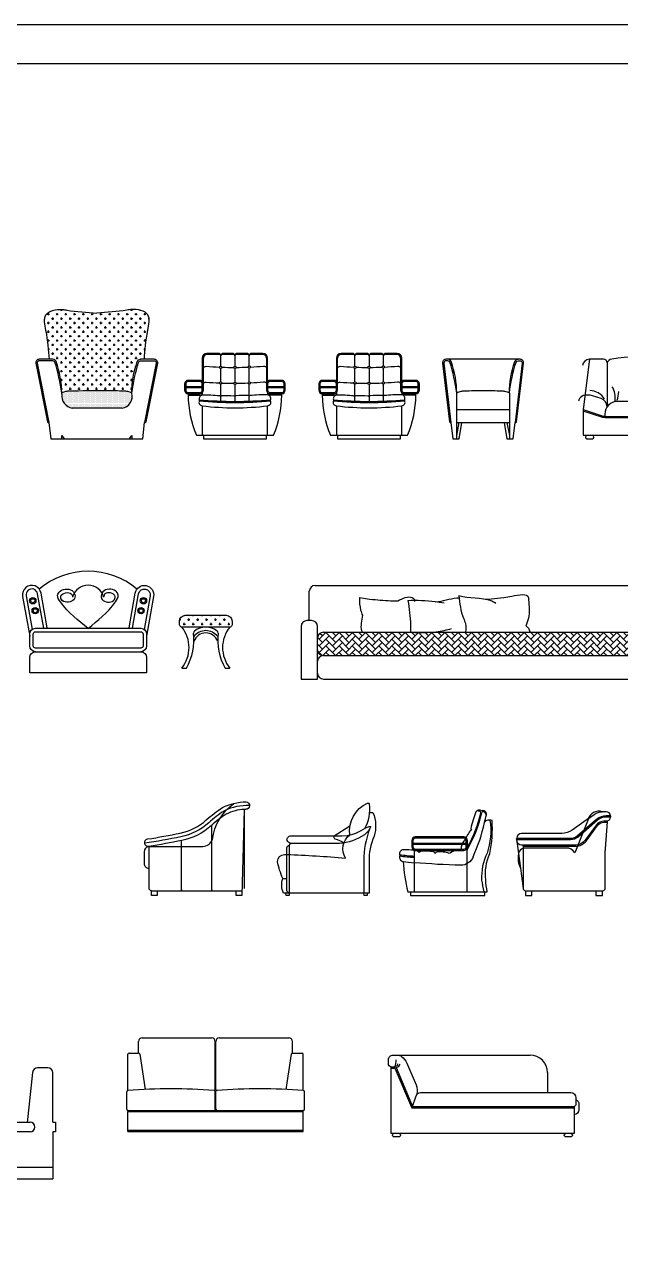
# Model space of a CAD drawing. Header units: inches. Extents: x 11.4 to 53.9, y 10.8 to 35.6.
# Drawn here: x 21.54 to 26.64, y 25.16 to 35.64 of the extents above; entities that cross this region are included whole.
import ezdxf

# ---------------------------------------------------------------- set-up
doc = ezdxf.new("R2010")
doc.units = ezdxf.units.IN
doc.header["$MEASUREMENT"] = 0
for name, color, linetype in [('02', 2, 'Continuous'), ('4', 4, 'Continuous'), ('8', 8, 'Continuous'), ('kadrbm', 4, 'Continuous')]:
    doc.layers.add(name, color=color, linetype=linetype)

# ---------------------------------------------------------------- blocks, each defined once
blk = doc.blocks.new('kadrbm')
at = {"layer": 'kadrbm', "color": 4}
blk.add_lwpolyline([(0, 0), (0, 24.79716181331605), (21, 24.79716181331605), (21, 0), (0, 0)], close=True, dxfattribs=at)
blk.add_lwpolyline([(20.66310160432477, 0.325668449208024), (20.66310160432477, 24.46026341759716), (0.3368983956752345, 24.46026341759716), (0.3368983956752345, 0.325668449208024), (20.66310160432477, 0.325668449208024)], dxfattribs=at)

msp = doc.modelspace()

# ---------------------------------------------------------------- hatches: boundary and pattern name
at = {"layer": '4'}
h = msp.add_hatch(dxfattribs=at)
h.set_pattern_fill('CROSS', color=256, scale=0.006, style=0)
h.set_pattern_definition([(0, (11.39263066011228, 30.66660011927735), (0.03809999999999999, 0.03809999999999999), [0.01905, -0.05715000000000001]), (90, (11.40215566023, 30.65707511927604), (-0.03809999999999999, 0.03809999999999999), [0.01905, -0.05715000000000001])])
h.paths.add_polyline_path([(23.31705590584062, 30.53925830745567, 0.4142135623730951), (23.26705590602689, 30.58925830744403), (22.91705590593375, 30.58925830744403, 0.4142135623730951), (22.86705590588719, 30.53925830745567), (22.86705590588719, 30.50925830745683, 0.4142135623730951), (22.88705590590581, 30.48925830745276), (23.29705590605483, 30.48925830745276, 0.4142135623730951), (23.31705590584062, 30.50925830745683)])
at = {"layer": '8'}
h = msp.add_hatch(dxfattribs=at)
h.set_pattern_fill('CROSS', color=256, scale=0.15, style=0)
h.set_pattern_definition([(0, (-11.93902591811746, 18.76503982019341), (0.03750000000000001, 0.03750000000000001), [0.01875, -0.05625]), (90, (-11.92965091821059, 18.75566482019923), (-0.03750000000000001, 0.03750000000000001), [0.01875, -0.05625])])
edge = h.paths.add_edge_path()
edge.add_arc((22.53429112387568, 32.74925944034322), 0.02999999999998073, 90, 160.6219327694901, ccw=False)
edge.add_line((22.53429112387568, 32.77925944034206), (22.56648408751682, 32.77925944034206))
edge.add_spline(control_points=[(22.56648408751682, 32.77925944034206), (22.57241880441763, 32.85772284091064), (22.58150575090878, 32.9778621367862), (22.63223042259671, 33.18355688617004), (22.49065358810805, 33.21220574628234), (22.347873065525, 33.18682052180367), (22.24746456965551, 33.18030720454254), (22.16070611392826, 33.17467934064763)], knot_values=[0, 0, 0, 0, 24.93048814719966, 38.17233602238001, 52.82554554429785, 56.88487374938569, 82.68560766713757, 82.68560766713757, 82.68560766713757, 82.68560766713757], degree=3, periodic=0)
edge.add_spline(control_points=[(22.16070611392826, 33.17467934064763), (22.07394765796818, 33.18030720454254), (21.97353916233152, 33.18682052180367), (21.83075863951564, 33.21220574628234), (21.68918180525981, 33.18355688617004), (21.73990647694774, 32.9778621367862), (21.74899342343889, 32.85772284091064), (21.7549281403397, 32.77925944034206)], knot_values=[0, 0, 0, 0, 25.80073391775188, 29.86006212283972, 44.51327164475757, 57.75511951993791, 82.68560766713757, 82.68560766713757, 82.68560766713757, 82.68560766713757], degree=3, periodic=0)
edge.add_line((21.7549281403397, 32.77925944034206), (21.78490447778933, 32.77925944034206))
edge.add_arc((21.78490447778933, 32.74925944034322), 0.02999999999998431, 19.37806723062141, 90, ccw=False)
edge.add_arc((21.04063148321331, 32.48747974078134), 0.8189682512639866, 0.12450953211032356, 19.37806723057298, ccw=False)
edge.add_arc((21.91482509895906, 32.40634666348188), 0.09962220147212214, 95.01359235142559, 123.66715205086831, ccw=False)
edge.add_arc((21.92618653843858, 32.32735215769054), 0.1793617066282848, 90.31756242439411, 96.42390710586818, ccw=False)
edge.add_arc((22.21436105100185, 16.18181596911592), 16.32745601226989, 89.92898583521321, 91.01479421094228, ccw=False)
edge.add_arc((22.2450215571069, 28.17439062101613), 4.334881351962184, 88.03046534087042, 90.13777489411962, ccw=False)
edge.add_arc((22.39300906322643, 32.32735215769054), 0.1793617066282849, 83.5760928941317, 89.68243757560589, ccw=False)
edge.add_arc((22.40437050270595, 32.40634666348188), 0.09962220147212218, 56.332847949131576, 84.98640764857441, ccw=False)
edge.add_arc((23.2785641184517, 32.48747974078134), 0.8189682512639864, 160.6219327694271, 179.8754904678857, ccw=False)
h = msp.add_hatch(dxfattribs=at)
h.set_pattern_fill('DOTS', color=256, scale=0.15, style=0)
h.set_pattern_definition([(0, (-11.93902591811746, 18.76503982019341), (0.004687500000000001, 0.009375000000000001), [0, -0.009375000000000001])])
h.paths.add_polyline_path([(21.92077945652165, 32.50663234418454, 0.03587114039498181), (21.89521012212828, 32.50401874600931, 0.09766226775695856), (21.85959780090235, 32.48925944034846), (21.85959780090235, 32.48239504961958, 0.3878582793466121), (21.94959780075334, 32.36110870036492), (22.37636574092068, 32.36110870036492, 0.4447360769524346), (22.45959780076265, 32.48925944034846, 0.09766226775692743), (22.42398547953673, 32.50401874600931, 0.04203256970166173), (22.39400317207657, 32.50671110937975, 0.0091951316534032), (22.23459780090235, 32.50925944035254, 0.00480535036860589)])
h = msp.add_hatch(dxfattribs=at)
h.set_pattern_fill('AR-HBONE', color=256, scale=0.01, style=0)
h.set_pattern_definition([(44.99999999999999, (-110.2314714783362, -1.293712239655804), (4.440892098500627e-18, 0.0565685424949238), [0.12, -0.04000000000000001]), (135, (-110.2031872070885, -1.265427968408119), (4.440892098500627e-18, 0.0565685424949238), [0.12, -0.04000000000000001])])
h.paths.add_polyline_path([(26.83775473306634, 30.24443488527169, 0.4142135623730951), (26.8877547331129, 30.29443488526005), (26.8877547331129, 30.39443488526587, 0.4142135623730951), (26.83775473306634, 30.44443488526878), (24.09751599388875, 30.44443488526878, 0.4142135623730951), (24.04751599384219, 30.39443488526587), (24.04751599384219, 30.29443488526005, 0.4142135623729886), (24.09751599388875, 30.24443488527169)])

# ---------------------------------------------------------------- linework, layer by layer
at = {"layer": '02'}
for p, q in [((21.85959780090235, 32.48239504961958), (21.85959780090235, 32.48925944034846)), ((22.37636574092068, 32.36110870036492), (21.94959780075334, 32.36110870036492)), ((21.61079603493892, 26.67973627692692, -0.1350000000000023), (21.56422144374557, 26.24802564324483, -0.1350000000000023)), ((21.74245024788872, 26.71769524017719, -0.1350000000000023), (21.65307041760281, 26.71769524017719, -0.1350000000000023)), ((21.78496993300252, 26.25343716147319, -0.1350000000000023), (21.78496993300252, 26.67517555513615, -0.1350000000000023)), ((20.96945292423226, 26.25343716147319, -0.1350000000000023), (21.58906250577167, 26.25343716147319, -0.1350000000000023)), ((21.78496993300252, 26.25343716147319, -0.1350000000000023), (21.80741087803364, 26.25343716147319, -0.1350000000000023)), ((21.80741087803364, 26.25343716147319, -0.1350000000000023), (21.80741087803364, 26.17075999612126, -0.1350000000000023)), ((21.58906250577167, 26.17075999612126, -0.1350000000000023), (20.87574450336144, 26.17075999612126, -0.1350000000000023)), ((21.80741087803364, 26.17075999612126, -0.1350000000000023), (21.78496993300252, 26.17075999612126, -0.1350000000000023)), ((21.78496993300252, 26.17075999612126, -0.1350000000000023), (21.78496993300252, 25.76875035828408, -0.1350000000000023)), ((20.90212555709042, 25.86929248191728, -0.2700000000000043), (21.78496993300252, 25.86929248191728, -0.2700000000000043)), ((20.90397263215602, 25.76875035828408, -0.2700000000000043), (21.78496993300252, 25.76875035828408, -0.1350000000000021)), ((21.25735337254338, 25.76875035828408, -0.1350000000000021), (21.78496993300252, 25.76875035828408, -0.1350000000000021))]:
    msp.add_line(p, q, dxfattribs=at)
for centre, radius, start, end in [((21.97101429793731, 32.47103594345236), 0.1119940405609621, 174.1787089047534, 258.9754899379993), ((22.36019256305628, 32.46271732849556), 0.1028877300495373, 279.0439753684113, 14.94973774420679), ((21.65307041760281, 26.67517555513615, -0.1350000000000023), 0.04251968503936951, 90, 173.8425276658625), ((21.74245024788872, 26.67517555513615, -0.1350000000000023), 0.04251968503936951, 0, 90), ((21.58906250577167, 26.2120985788045, -0.1350000000000023), 0.04133858267716369, 270, 90)]:
    msp.add_arc(centre, radius, start, end, dxfattribs=at)
at = {"layer": '4'}
for p, q in [((21.63853959357113, 32.74575420291359), (21.7375038064991, 32.2445583928623)), ((21.78490447778933, 32.77925944034206), (21.66833411147565, 32.77925944034206)), ((22.65086148995653, 32.77925944034206), (22.53429112387568, 32.77925944034206)), ((22.58169179516591, 32.2445583928623), (22.68065600809388, 32.74575420291359)), ((23.21961448262192, 32.72182589727009), (23.21961448262192, 32.8092594403409)), ((23.3412055218567, 32.8092594403409), (23.3412055218567, 32.71974622040426)), ((23.46379656102255, 32.72271875862344), (23.46379656102255, 32.8092594403409)), ((24.36703686336734, 32.72182589727009), (24.36703686336734, 32.8092594403409)), ((24.48862790260211, 32.8092594403409), (24.48862790260211, 32.71974622040426)), ((24.61121894176796, 32.72271875862344), (24.61121894176796, 32.8092594403409)), ((23.21961448262192, 32.58682589727533), (23.21961448262192, 32.70182589726602)), ((23.3412055218567, 32.69974622040019), (23.3412055218567, 32.58475035465227)), ((23.46379656102255, 32.58771875862868), (23.46379656102255, 32.70271875863392)), ((24.36703686336734, 32.58682589727533), (24.36703686336734, 32.70182589726602)), ((24.48862790260211, 32.69974622040019), (24.48862790260211, 32.58475035465227)), ((24.61121894176796, 32.58771875862868), (24.61121894176796, 32.70271875863392)), ((22.91120552168906, 32.54675944034381), (23.07120552183807, 32.54675944034381)), ((22.91120552168906, 32.53675944034904), (23.07120552183807, 32.53675944034904)), ((23.21961448262192, 32.41147717782434), (23.21961448262192, 32.56682589727126)), ((23.3412055218567, 32.5647503546482), (23.3412055218567, 32.40925944034672)), ((23.46379656102255, 32.41151381886294), (23.46379656102255, 32.56771875862461)), ((23.61120552187532, 32.54675944034381), (23.7712055217915, 32.54675944034381)), ((23.61120552187532, 32.53675944034904), (23.7712055217915, 32.53675944034904)), ((24.0586279026673, 32.54675944034381), (24.21862790258348, 32.54675944034381)), ((24.0586279026673, 32.53675944034904), (24.21862790258348, 32.53675944034904)), ((24.36703686336734, 32.41147717782434), (24.36703686336734, 32.56682589727126)), ((24.48862790260211, 32.5647503546482), (24.48862790260211, 32.40925944034672)), ((24.61121894176796, 32.41151381886294), (24.61121894176796, 32.56771875862461)), ((24.75862790262073, 32.54675944034381), (24.91862790253692, 32.54675944034381)), ((24.75862790262073, 32.53675944034904), (24.91862790253692, 32.53675944034904)), ((22.941205521717, 32.47225944034136), (23.05810040295802, 32.47225944034136)), ((23.06120552182876, 32.49189876057636), (23.06120552182876, 32.47297612952963)), ((23.62120552188464, 32.49189876057636), (23.62120552188464, 32.47549730157908)), ((23.74120552176356, 32.47225944034136), (23.63081183461219, 32.47225944034136)), ((24.08862790269524, 32.47225944034136), (24.20552278370343, 32.47225944034136)), ((24.20862790257417, 32.49189876057636), (24.20862790257417, 32.47297612952963)), ((24.76862790263005, 32.49189876057636), (24.76862790263005, 32.47549730157908)), ((24.88862790250898, 32.47225944034136), (24.7782342153576, 32.47225944034136)), ((25.68823772612706, 32.48925944034846), (25.68823772612706, 32.09925944034904)), ((25.23823772617363, 32.34925944034904), (25.68823772612706, 32.34925944034904)), ((21.74346271008, 32.23925944034846), (21.75014509553768, 32.23925944034846)), ((21.75014509553768, 32.23925944034846), (21.76659780079246, 32.09925944034904)), ((22.55259780087255, 32.09925944034904), (22.56905050612733, 32.23925944034846)), ((22.56905050612733, 32.23925944034846), (22.57573289158501, 32.23925944034846)), ((25.23823772617363, 32.23925944034846), (25.68823772612706, 32.23925944034846)), ((21.76659780079246, 32.09925944034904), (22.55259780087255, 32.09925944034904)), ((24.02751599382356, 30.84453860591594), (26.9083665303395, 30.84453860591594)), ((23.97751599377699, 30.54453860592758), (23.97751599377699, 30.79453860592758)), ((25.48450803328052, 30.72906800007178), (25.48450803328052, 30.72906800007178)), ((24.41294553307563, 30.68144300006526), (24.41294553307563, 30.68144300006526)), ((23.99751599379562, 30.54453860592758), (23.95751599375837, 30.54453860592758)), ((23.9075159937118, 30.49453860592467), (23.9075159937118, 30.04443488526005)), ((24.04751599384219, 30.04443488526005), (24.04751599384219, 30.49453860592467)), ((24.09751599388875, 30.44443488526878), (26.83775473306634, 30.44443488526878)), ((25.84169553327121, 30.49094300006828), (25.84169553327121, 30.49094300006828)), ((24.09751599388875, 30.24443488527169), (26.83775473306634, 30.24443488527169)), ((23.9075159937118, 30.04443488526005), (24.04751599384219, 30.04443488526005)), ((24.09751599388875, 30.04443488526005), (26.83775473306634, 30.04443488526005)), ((23.1433350432406, 28.23385890568744), (23.1433350432406, 28.79427231660367)), ((22.88496485610705, 28.23385890568744), (22.88496485610705, 28.66344920296825)), ((24.85420103862163, 28.64135890586323), (25.32920103871476, 28.64135890586323)), ((24.85420103862163, 28.63135890586847), (25.32920103871476, 28.63135890586847)), ((24.87419453405056, 28.58057693518487), (24.87419453405056, 28.2238589058673)), ((25.324194534004, 28.59226598001106), (25.324194534004, 28.2238589058673)), ((23.7500833315051, 28.33746624176121), (23.78634203832809, 28.33746624176121)), ((22.62659466874067, 28.23385890568744), (23.40170523060698, 28.23385890568744)), ((22.54744871102486, 26.97412294729867), (23.14293099662502, 26.97412294729867)), ((23.20793099656914, 26.97412294729867), (23.80341328216929, 26.97412294729867)), ((22.51744871099692, 26.84412294729401), (22.51744871099692, 26.94412294729983)), ((23.17293099665295, 26.53412294729634), (23.17293099665295, 26.94412294729983)), ((23.1779309965412, 26.53412294729634), (23.1779309965412, 26.94412294729983)), ((23.83341328219723, 26.84412294729401), (23.83341328219723, 26.94412294729983)), ((22.42543099659708, 26.52412294728703), (22.42543099659708, 26.83412294729925)), ((22.43543099660639, 26.84412294729401), (22.51744871099692, 26.84412294729401)), ((22.52720003949691, 26.83633915833917), (22.57393782541368, 26.53378877698407)), ((23.82366195369724, 26.83633915833917), (23.77691871907775, 26.53375350603739)), ((23.83341328219723, 26.84412294729401), (23.91543099658776, 26.84412294729401)), ((23.92543099659708, 26.52412294728703), (23.92543099659708, 26.83412294729925)), ((24.69333030960735, 26.82776145930831), (25.8650460383131, 26.82776145930831)), ((26.01504603821997, 26.67776145929957), (26.01504603821997, 26.50776145930132)), ((22.41543099658776, 26.36412294729809), (22.41543099658776, 26.51412294729226)), ((23.17293099665295, 26.36912294728819), (23.17293099665295, 26.52073732558193)), ((23.1779309965412, 26.36912294728819), (23.1779309965412, 26.52073732558193)), ((23.93543099660639, 26.36412294729809), (23.93543099660639, 26.51412294729226)), ((24.86125836337198, 26.38776145930598), (24.89164693748791, 26.4802476813623)), ((22.42543099659708, 26.35412294730332), (23.92543099659708, 26.35412294730332)), ((22.42543099659708, 26.34412294729401), (23.92543099659708, 26.34412294729401)), ((22.42543099659708, 26.17412294729576), (22.42543099659708, 26.34412294729401)), ((23.92543099659708, 26.17412294729576), (23.92543099659708, 26.34412294729401)), ((26.24333030942109, 26.38776145930598), (26.24333030942109, 26.15776145931005)), ((22.42543099659708, 26.18412294729052), (23.92543099659708, 26.18412294729052)), ((22.42543099659708, 26.17412294729576), (23.92543099659708, 26.17412294729576))]:
    msp.add_line(p, q, dxfattribs=at)
for points in [[(23.62120552188464, 32.59162012013104), (23.62120552188464, 32.78925944035137, 0.4142135623730946), (23.58120552184738, 32.82925944034497), (23.48379656104118, 32.82925944034497, 0.414213562373095), (23.46379656102255, 32.8092594403409, 0.414213562373095), (23.44379656100392, 32.82925944034497), (23.36120552187532, 32.82925944034497, 0.414213562373095), (23.3412055218567, 32.8092594403409, 0.414213562373095), (23.32120552183807, 32.82925944034497), (23.23961448264055, 32.82925944034497, 0.414213562373095), (23.21961448262192, 32.8092594403409, 0.414213562373095), (23.1996144826033, 32.82925944034497), (23.10120552186601, 32.82925944034497, 0.4142135623730954), (23.06120552182876, 32.78925944035137), (23.06120552182876, 32.59162012013104, 0.1844830881382318)], [(24.76862790263005, 32.59162012013104), (24.76862790263005, 32.78925944035137, 0.4142135623730946), (24.72862790259279, 32.82925944034497), (24.63121894178659, 32.82925944034497, 0.414213562373095), (24.61121894176796, 32.8092594403409, 0.414213562373095), (24.59121894174934, 32.82925944034497), (24.50862790262073, 32.82925944034497, 0.414213562373095), (24.48862790260211, 32.8092594403409, 0.414213562373095), (24.46862790258348, 32.82925944034497), (24.38703686338596, 32.82925944034497, 0.414213562373095), (24.36703686336734, 32.8092594403409, 0.414213562373095), (24.34703686334871, 32.82925944034497), (24.24862790261142, 32.82925944034497, 0.4142135623730954), (24.20862790257417, 32.78925944035137), (24.20862790257417, 32.59162012013104, 0.1844830881382318)], [(21.85959780090235, 32.48925944034846, 0.0403206407787088), (21.80188477309168, 32.75523184111654, 0.3182848220806361), (21.78490447778933, 32.76725944035417), (21.66833411147565, 32.76725944035417, 0.4489450322879155), (21.65045740073294, 32.74715629788835), (21.75014521544546, 32.23925841942975)], [(21.85959780090235, 32.48925944034846, 0.08420768816439596), (21.81320497011513, 32.75921344163208, 0.3182848220806361), (21.78490447778933, 32.77925944034206)], [(22.45959780076265, 32.48925944034846, -0.084207688164396), (22.50599063154988, 32.75921344163208, -0.3182848220806828), (22.53429112387568, 32.77925944034206)], [(22.45959780076265, 32.48925944034846, -0.04032064077870885), (22.51731082857333, 32.75523184111654, -0.3182848220806362), (22.53429112387568, 32.76725944035417), (22.65086148995653, 32.76725944035417, -0.4489450322879155), (22.66873820093207, 32.74715629788835), (22.56905054407872, 32.23925976405582)], [(22.941205521717, 32.48425944034381), (23.04120552181013, 32.48425944034381, 0.414213562373095), (23.07120552183807, 32.51425944035719), (23.07120552183807, 32.78925944035137)], [(23.61120552187532, 32.78925944035137, 0.4142135623730946), (23.58120552184738, 32.81925944035021), (23.47379656103186, 32.81925944035021, 0.414213562373095), (23.46379656102255, 32.8092594403409, 0.414213562373095), (23.45379656101324, 32.81925944035021), (23.35120552186601, 32.81925944035021, 0.414213562373095), (23.3412055218567, 32.8092594403409, 0.414213562373095), (23.33120552184738, 32.81925944035021), (23.22961448263124, 32.81925944035021, 0.414213562373095), (23.21961448262192, 32.8092594403409, 0.414213562373095), (23.20961448261261, 32.81925944035021), (23.10120552186601, 32.81925944035021, 0.4142135623730954), (23.07120552183807, 32.78925944035137)], [(23.07120552183807, 32.70425944034497, -0.2819030233969066), (23.09468749947593, 32.71918069933446, 0.009738311168201768), (23.20962221538395, 32.71221908512081, 0.009738311168201768)], [(23.47378547619775, 32.71318947235551, 0.009439539682490956), (23.58514654999346, 32.72068932324902, -0.3911091907871738), (23.61120552187532, 32.70425944034497)], [(23.61120552187532, 32.78925944035137), (23.61120552187532, 32.51425944035719, 0.414213562373095), (23.64120552190326, 32.48425944034381), (23.74120552176356, 32.48425944034381)], [(24.08862790269524, 32.48425944034381), (24.18862790255554, 32.48425944034381, 0.414213562373095), (24.21862790258348, 32.51425944035719), (24.21862790258348, 32.78925944035137)], [(24.75862790262073, 32.78925944035137, 0.4142135623730946), (24.72862790259279, 32.81925944035021), (24.62121894177728, 32.81925944035021, 0.414213562373095), (24.61121894176796, 32.8092594403409, 0.414213562373095), (24.60121894175865, 32.81925944035021), (24.49862790261142, 32.81925944035021, 0.414213562373095), (24.48862790260211, 32.8092594403409, 0.414213562373095), (24.47862790259279, 32.81925944035021), (24.37703686337665, 32.81925944035021, 0.414213562373095), (24.36703686336734, 32.8092594403409, 0.414213562373095), (24.35703686335802, 32.81925944035021), (24.24862790261142, 32.81925944035021, 0.4142135623730954), (24.21862790258348, 32.78925944035137)], [(24.21862790258348, 32.70425944034497, -0.2819030233969066), (24.24210988022134, 32.71918069933446, 0.009738311168201768), (24.35704459612936, 32.71221908512081, 0.009738311168201768)], [(24.62120785717599, 32.71318947235551, 0.009439539682490956), (24.73256893073887, 32.72068932324902, -0.3911091907871738), (24.75862790262073, 32.70425944034497)], [(24.75862790262073, 32.78925944035137), (24.75862790262073, 32.51425944035719, 0.414213562373095), (24.78862790264867, 32.48425944034381), (24.88862790250898, 32.48425944034381)], [(25.64323772596873, 32.23925944034846), (25.66823772610843, 32.09925944034904), (25.72123772594825, 32.09925944034904), (25.73769043120302, 32.23925944034846), (25.74437281689353, 32.23925944034846, 0.3803146119642369), (25.75033172047444, 32.2445583928623), (25.80929593336515, 32.74575420291359, 0.4489450322879155), (25.7795014152278, 32.77925944034206), (25.14697403684005, 32.77925944034206, 0.4489450322879155), (25.1171795187027, 32.74575420291359), (25.17614373159342, 32.2445583928623, 0.3803146119642369), (25.18210263540715, 32.23925944034846), (25.18878502086483, 32.23925944034846), (25.20523772611961, 32.09925944034904), (25.25823772595942, 32.09925944034904), (25.28323772609912, 32.23925944034846)], [(25.23823772617363, 32.48925944034846, 0.0403206407787088), (25.18052469836295, 32.75523184111654, 0.3182848220806361), (25.1635444030606, 32.76725944035417), (25.14697403684005, 32.76725944035417, 0.4489450322879155), (25.12909732586451, 32.74715629788835), (25.18878514077261, 32.23925841942975)], [(25.23823772617363, 32.48925944034846, 0.08420768816439596), (25.1918448953864, 32.75921344163208, 0.3182848220806361), (25.1635444030606, 32.77925944034206)], [(25.68823772612706, 32.48925944034846, -0.084207688164396), (25.73463055691429, 32.75921344163208, -0.3182848220806828), (25.76293104900725, 32.77925944034206, -0.2603357784653747)], [(25.68823772612706, 32.48925944034846, -0.04032064077870885), (25.74595075370491, 32.75523184111654, -0.3182848220806362), (25.76293104900725, 32.76725944035417), (25.7795014152278, 32.76725944035417, -0.4489450322879155), (25.79737812620334, 32.74715629788835), (25.73769046938725, 32.23925976405582)], [(26.52450420045972, 32.74925944034322), (26.52450420045972, 32.37250499354406, 0.3239005950688654), (26.4725061418929, 32.44343539743414), (26.39879067209296, 32.46718815988999, 0.1432126998741463), (26.31950420061805, 32.46858396971794, 0.190999903122555), (26.28298764037647, 32.43146207426463, 0.04266759099818978), (26.28027715896934, 32.42051321387254, 0.04262818436676848)], [(27.27873124219224, 32.42051321387254), (27.24535176288083, 32.7257812570445, 0.382661985078345), (27.18570726681248, 32.77925944034206), (27.06450420049697, 32.77925944034206, 0.4142135623730996), (27.03450420046903, 32.74925944034322, 0.2779816892315544), (26.99450420066461, 32.77925944034206, 0.09426187432589618), (26.56450420049697, 32.77925944034206, 0.2779816892315543), (26.52450420045972, 32.74925944034322, 0.4142135623730977), (26.49450420066461, 32.77925944034206), (26.37330113434911, 32.77925944034206, 0.3826619850783473), (26.31365663828075, 32.7257812570445, -0.3826619849534368)], [(26.37330113434911, 32.77925944034206), (26.31950420061805, 32.34925944034904), (26.31950420061805, 32.12925944034788), (27.23950420054354, 32.12925944034788), (27.23950420054354, 32.34925944034904, 0.3912559032928082), (27.27602224135518, 32.43145772105919)], [(23.2296080225122, 32.71146651188457, 0.008593586070834977), (23.33120553162627, 32.7097322560133, 0.008593586070834977)], [(23.35120536470533, 32.70980227934916, 0.008679713541995768), (23.45380575316705, 32.71229008883375, 0.008679713541995768)], [(24.37703040325761, 32.71146651188457, 0.008593586070834977), (24.47862791237168, 32.7097322560133, 0.008593586070834977)], [(24.49862774545074, 32.70980227934916, 0.008679713541995768), (24.60122813391246, 32.71229008883375, 0.008679713541995768)], [(22.45959780076265, 32.48925944034846, 0.09766226775693457), (22.42398547953673, 32.50401874600931, 0.04203256970170068), (22.39400317207657, 32.50671110937975, 0.009195131653429956), (22.23459780090235, 32.50925944035254, 0.004737768248762709), (21.92519242958844, 32.50671110937975, 0.04203256970170068), (21.89521012212828, 32.50401874600931, 0.0976622677569346), (21.85959780090235, 32.48925944034846)], [(23.04120552181013, 32.59925944034904), (22.941205521717, 32.59925944034904, 0.414213562373095), (22.91120552168906, 32.56925944035021), (22.91120552168906, 32.51425944035719, 0.414213562373095), (22.941205521717, 32.48425944034381), (22.941205521717, 32.47225944034136, 0.09711812746949132), (23.01120552178219, 32.12925944034788), (23.6712055219312, 32.12925944034788)], [(23.07120552183807, 32.56925944035021, 0.4142134665150172), (23.04120553158902, 32.5992594403636)], [(23.07120552183807, 32.56925944035021, -0.2819030233969066), (23.09468749947593, 32.5841806993397, 0.009738311168201928), (23.20962221538395, 32.57721908512605, 0.009738311168201928)], [(23.2296080225122, 32.57646651187525, 0.00859358663136637), (23.33120553814553, 32.57473225601854)], [(23.35120538705707, 32.57480227949992, 0.008679711654201843), (23.45380575316705, 32.57729008882444)], [(23.47378547619775, 32.5781894723462, 0.009439539682490955), (23.58514654999346, 32.58568932325426, -0.3911091907871738), (23.61120552187532, 32.56925944035021)], [(23.6712055219312, 32.12925944034788, 0.09711812746949132), (23.74120552176356, 32.47225944034136), (23.74120552176356, 32.48425944034381, 0.4142135623730507), (23.7712055217915, 32.51425944035719), (23.7712055217915, 32.56925944035021, 0.414213562373095), (23.74120552176356, 32.59925944034904), (23.64120552190326, 32.59925944034904, 0.414213663834299), (23.61120552187532, 32.56925942993104)], [(24.18862790255554, 32.59925944034904), (24.08862790269524, 32.59925944034904, 0.414213562373095), (24.0586279026673, 32.56925944035021), (24.0586279026673, 32.51425944035719, 0.414213562373095), (24.08862790269524, 32.48425944034381), (24.08862790269524, 32.47225944034136, 0.09711812746949132), (24.1586279025276, 32.12925944034788), (24.81862790267661, 32.12925944034788)], [(24.21862790258348, 32.56925944035021, 0.4142134665150172), (24.18862791233443, 32.5992594403636)], [(24.21862790258348, 32.56925944035021, -0.2819030233969066), (24.24210988022134, 32.5841806993397, 0.009738311168201928), (24.35704459612936, 32.57721908512605, 0.009738311168201928)], [(24.37703040325761, 32.57646651187525, 0.00859358663136637), (24.47862791889094, 32.57473225601854)], [(24.49862776780248, 32.57480227949992, 0.008679711654201843), (24.60122813391246, 32.57729008882444)], [(24.62120785717599, 32.5781894723462, 0.009439539682490955), (24.73256893073887, 32.58568932325426, -0.3911091907871738), (24.75862790262073, 32.56925944035021)], [(24.81862790267661, 32.12925944034788, 0.09711812746949132), (24.88862790250898, 32.47225944034136), (24.88862790250898, 32.48425944034381, 0.4142135623730507), (24.91862790253692, 32.51425944035719), (24.91862790253692, 32.56925944035021, 0.414213562373095), (24.88862790250898, 32.59925944034904), (24.78862790264867, 32.59925944034904, 0.414213663834299), (24.75862790262073, 32.56925942993104)], [(25.68823772612706, 32.48925944034846, 0.09766226775693457), (25.65262540490113, 32.50401874600931, 0.04203256970170068), (25.62264309744097, 32.50671110937975, 0.009195131653429956), (25.46323772603393, 32.50925944035254, 0.009195131653429956), (25.30383235485971, 32.50671110937975, 0.04203256970170068), (25.27385004739955, 32.50401874600931, 0.0976622677569346), (25.23823772617363, 32.48925944034846)], [(23.62120552188464, 32.12925944034788), (23.62120552188464, 32.3811036959508, 0.4826855680733249), (23.64666357300922, 32.42328046564791, 0.08356375597710991), (23.64574747057378, 32.43323841504599, 0.4993480608992674), (23.61830392074518, 32.4758424593295, 0.02739370581811755), (23.47097840173848, 32.46846461982778, 0.2607878115111597), (23.46336467158728, 32.46354327442378, 0.2644405474722619), (23.45508589539424, 32.46849877008782, 0.05580941338171034), (23.34927139281973, 32.46573588560415, 0.2333482140724236), (23.34053045524962, 32.46002708005682, 0.1957602013149269), (23.3305885844373, 32.4652447551328, 0.01714913735983744), (23.22783313868314, 32.46573588560415, 0.3004988721870441), (23.21911399825223, 32.46068830045834), (23.20940001765013, 32.46607287894432, 0.03128714295104538), (23.06213041105986, 32.47312631099913, 0.4565435323955548), (23.03666357313961, 32.43323841504599, 0.0835637559771098), (23.03574747047134, 32.42328046564791, 0.482685568073325), (23.06120552182876, 32.3811036959508), (23.06120552182876, 32.12925944034788)], [(24.76862790263005, 32.12925944034788), (24.76862790263005, 32.3811036959508, 0.4826855680733249), (24.79408595375464, 32.42328046564791, 0.08356375597710991), (24.7931698513192, 32.43323841504599, 0.4993480608992674), (24.76572630149059, 32.4758424593295, 0.02739370581811755), (24.61840078248389, 32.46846461982778, 0.2607878115111597), (24.61078705233269, 32.46354327442378, 0.2644405474722619), (24.60250827613965, 32.46849877008782, 0.05580941338171034), (24.49669377356514, 32.46573588560415, 0.2333482140724236), (24.48795283599503, 32.46002708005682, 0.1957602013149269), (24.47801096518271, 32.4652447551328, 0.01714913735983744), (24.37525551942855, 32.46573588560415, 0.3004988721870441), (24.36653637899764, 32.46068830045834), (24.35682239862837, 32.46607287894432, 0.03128714295104538), (24.20955279180527, 32.47312631099913, 0.4565435323955548), (24.18408595388502, 32.43323841504599, 0.0835637559771098), (24.18316985121675, 32.42328046564791, 0.482685568073325), (24.20862790257417, 32.3811036959508), (24.20862790257417, 32.12925944034788)], [(27.05450420048766, 32.29134111196464), (27.05450420048766, 32.3092594403409, 0.414213562373095), (26.94450420061805, 32.41925944035603), (26.61450420054354, 32.41925944035603, 0.414213562373095), (26.50450420044109, 32.3092594403409), (26.50450420044109, 32.29134111196464)], [(23.06120552182876, 32.3811036959508, 0.06015805569520218), (23.62120552188464, 32.3811036959508)], [(24.20862790257417, 32.3811036959508, 0.06015805569520218), (24.76862790263005, 32.3811036959508)], [(26.31950420061805, 32.34925944034904), (26.49202616945587, 32.29366902816247, 0.0780875003480756), (26.50736085781574, 32.2912594403445), (27.05164754334584, 32.2912594403445, 0.07808750034807493), (27.06698223170571, 32.29366902816247), (27.23950420054354, 32.34925944034904)], [(27.23950420054354, 32.33665185885758), (27.07066255681895, 32.2822473292311, -0.07808750034807449), (27.05164754334584, 32.27925944034206), (26.50736085781574, 32.27925944034206, -0.07808750034807449), (26.4883458441098, 32.2822473292311), (26.31950420061805, 32.33665185885758)], [(26.34952252930708, 32.12925944034788, 0.6678885882153756), (26.34952252930708, 32.09925944034904), (26.39952252935365, 32.09925944034904, 0.6678885882153603), (26.39952252935365, 32.12925944034788)], [(21.73526632496834, 30.48353803339552), (21.68317187172108, 30.77898035930258, 1.000000210499868), (21.52560263117522, 30.75119665087396), (21.58572209244341, 30.41024224361018)], [(22.48827231339857, 30.778980362082, -0.9999999820518649), (22.64584155347876, 30.75119665087396), (22.58572209244341, 30.41024224361018)], [(21.70572209232234, 30.47832858806788), (21.65362763907507, 30.77377091397494, 1.000000210316579), (21.5551468674301, 30.75640607545057)], [(22.43617785968565, 30.48353803339552), (22.48827231293291, 30.77898035930258, -0.4142135623730521)], [(22.46572209233165, 30.47832858806788), (22.51781654557891, 30.77377091397494, -0.4142135623730818)], [(22.51781654592816, 30.77377091575028, -0.9999999826471656), (22.61629732083276, 30.7564060962016), (22.56552713541061, 30.46847406610169)], [(21.63572209225714, 30.27832858807079, -0.414213562373095), (21.58572209244341, 30.3283285880737), (21.58572209244341, 30.42832858806497, -0.414213562373095), (21.63572209225714, 30.47832858806788), (22.53572209239684, 30.47832858806788, -0.414213562373095), (22.58572209244341, 30.42832858806497), (22.58572209244341, 30.3283285880737, -0.4142135622878519), (22.53572209239684, 30.27832858804169)], [(22.60659466872204, 28.42385890567522, -0.4243480364892566), (22.56659466868479, 28.46385890568337), (22.56659466868479, 28.56750306911846, -0.3798735439930243), (22.60659466872204, 28.61250306911671, -0.9639114832580806), (22.59459746910472, 28.67591593331446, 0.01428750412652888), (22.87346225513358, 28.72694480478668, 0.1369365053931159), (23.0961307373571, 28.83852907543616, -0.04349435466402197), (23.23485055311795, 28.94473320993558, -0.1143215952861524), (23.43712706493426, 28.9938589056822, -0.97610138169061), (23.43313224592459, 28.92975811914795, 0.004902124189989407), (23.42170523062561, 28.92939460086774), (23.42170523062561, 28.25385890567696)], [(23.46647534847472, 28.96161133130801, 0.130409167858973), (23.25081081946593, 28.91666243530773, 0.04309816298808992), (23.1178427371404, 28.81468258896922, -0.1368237041614392), (22.87990196144421, 28.69534313384639, -0.01570221776419094), (22.56983867429409, 28.63957131637864, -0.01409724180292689)], [(22.60659466872204, 28.61250306911671), (23.06659466868479, 28.61250306911671, 0.3067437821655246), (23.14914420295719, 28.67226376349419, -0.2096951022732037), (23.33318074515302, 28.98085834456862, -2.301206938810691)], [(24.32335495415356, 28.71206967504833, -0.3294515720559807), (24.47408608884763, 28.98212036887554, -0.4066257344225024), (24.49358628901865, 28.97562717347893, -0.05334690712511547)], [(23.42170523062561, 28.92939460086774, 0.1018952901781588), (23.26674284578514, 28.88857023902375, 0.04266469933527705), (23.13955682005946, 28.79083800183281, -0.1367222948945573), (22.88634928317953, 28.66374309548547, -0.01408429786437701), (22.60659466872204, 28.61250306911671)], [(24.49416136371184, 28.90136463388473), (24.5220232403579, 28.90136463388473, -0.1803989372975923), (24.53118662584786, 28.69953208723592, 0.1078604202511302), (24.4883451617996, 28.48061679354424), (24.4883451617996, 28.21385890568337)], [(25.49919453405056, 28.2238589058673, -0.02497117914941304), (25.48599798211109, 28.32574310272895, -0.1272519545863741), (25.52026965168517, 28.55177899922847, 0.07520964417047889), (25.54019790936474, 28.83424161061549, 0.09889613412443328), (25.50457593637731, 28.83577165861635, 0.2926087883602988), (25.47485123157714, 28.815683287887, 0.01171358512992533), (25.49197277498644, 28.88383374371762, 0.5559287545119119), (25.45234990378123, 28.91732541099037, 0.4089571860730921), (25.4025349579959, 28.90962919645091, 0.04347513243175909), (25.35888828502249, 28.76561719963348, 0.3091385987767448), (25.36763777911876, 28.75163278747488, 0.400174082348721), (25.35320113065865, 28.74638863792489, 0.005467277858900188), (25.29675721041605, 28.65386429901838)], [(25.41968526879538, 28.91687510452022, -0.5894473421445895), (25.44230694093023, 28.9001874906665, -0.06924264894704547), (25.32890175843824, 28.60463193926108, 0.8228741681789312)], [(26.36425635220695, 28.85135414218377), (26.22464904051487, 28.75175083329515, -0.1561760288198334), (26.13753062302459, 28.72385890567813), (25.79251144223128, 28.72385890567813, 0.4142135623730152), (25.75251144242685, 28.68385890568453), (25.75251144242685, 28.67885890567987, 0.9999999999999999), (25.75251144242685, 28.66885890568511), (25.75251144242685, 28.66385890568046, 0.0452942255394532)], [(26.55251144224059, 28.87385890567231), (26.51516798094127, 28.87385890567231, 0.1793395676996211), (26.43696498058017, 28.84487698487493), (26.26903999622192, 28.70059534627791, -0.1793395676996233), (26.21038774589289, 28.67885890567987), (25.75251144242685, 28.67885890567987)], [(26.55251144224059, 28.86385890567755), (26.51516798094127, 28.86385890567755, 0.1793395676996225), (26.44348189725753, 28.83729214494662), (26.27555691289928, 28.69301050634959, -0.1793395676996281), (26.21038774589289, 28.66885890568511), (25.75251144242685, 28.66885890568511)], [(26.36176513044376, 28.84390057656702), (26.24751144230578, 28.55747238390751, 0.2722300634310901), (26.17585288758602, 28.59885890567813), (25.81564475621309, 28.59885890567813, 0.2804392722226536), (25.76691195626956, 28.5511458614331)], [(26.48859813112978, 28.23385890568744, 0.414213562373095), (26.50859813114841, 28.25385890567696), (26.50859813114841, 28.55446218575372, -0.01938942773734445), (26.51010080079761, 28.59319733189324), (26.52800580931109, 28.82362369749018, 0.4280649646057143), (26.52301134473857, 28.82885890567405, 0.3593468770293577), (26.55251144224059, 28.86385890567755, 0.9999999999999999), (26.55251144224059, 28.87385890567231, 0.414213562373095), (26.51751144232441, 28.9088589056758), (26.48327627291184, 28.9088589056758, 0.4217081703376808), (26.36176511926789, 28.84390053787348)], [(26.36425635220695, 28.85135414218377), (26.41358153896619, 28.88654536359383, -0.1561760288198353), (26.48327627291184, 28.9088589056758)], [(23.78634203832809, 28.60154946427639, -0.414213562373095), (23.80634203834672, 28.62154946428046, -0.4142135623730951), (23.8213420384771, 28.63654946427988, -0.1850661552286318), (23.78876044859391, 28.66384703935029, -0.3049351303253928), (23.79064493488733, 28.68608676972354, -0.1343613889420548), (23.81260141709101, 28.70200104678071, -0.08992713103469638), (23.81962169522632, 28.70328352016651), (24.19135373134378, 28.70377311679323), (24.32506267844912, 28.78952948575744, -0.2484520404814594)], [(24.49210199366536, 28.75959352050114, -0.1052086312016749), (24.44808815817561, 28.71258830618018, -0.1345046313136608), (24.23512635731351, 28.63654946427988), (23.8213420384771, 28.63654946427988)], [(24.19135373134378, 28.70377311679323), (24.25648995002013, 28.70385890567405), (24.30239370048259, 28.70660717390848), (24.34829745071221, 28.71856943843733), (24.37424303756308, 28.72654426141372), (24.42214257132474, 28.74847507972873), (24.46162405030083, 28.77078829811791), (24.48646489486311, 28.78409409551961), (24.50371943323154, 28.78280521822882), (24.49210199366536, 28.75959352050114, 0.0878413682469749), (24.44362629439894, 28.49231573042772), (24.44362629439894, 28.21415431792985)], [(25.37945090329487, 28.52375311750649, 0.0503346373398146), (25.47485123157714, 28.815683287887, 0.05007486554749999)], [(25.52246258083943, 28.83676807231524, -0.1202988193112122), (25.49735101035077, 28.55376981523142, 0.1304950517837369), (25.45150295833338, 28.32509637212053, 0.01556395582560477), (25.46919453402262, 28.2238589058673, 9.540525978670308)], [(26.52301134473857, 28.82885890567405), (26.4976801173969, 28.82885890567405, 0.2385409709601592), (26.43323342876721, 28.7962574742981), (26.33641124868047, 28.66461069491771, -0.23854097096016), (26.25585288766053, 28.62385890567231), (25.79251144223128, 28.62385890567231, -0.4142135623730485), (25.75251144242685, 28.66385890568046, -0.3510124687366543)], [(25.80564475620378, 28.61385890567755), (26.25585288766053, 28.61385890567755, 0.23854097096016), (26.34446708464276, 28.65868587384313), (26.44128926472951, 28.79033265320896, -0.2385409709601593), (26.4976801173969, 28.81885890567929), (26.52778141738128, 28.81885890567929)], [(23.78634203832809, 28.54325917627858, -0.01524449179722174), (24.28687756207984, 28.51198389740449, -0.3791183272384381), (24.3233549681234, 28.71206956486122, -0.2973123544356872)], [(24.19135373134378, 28.70377311679323, 0.6077704486774473), (24.19572535415393, 28.67864986207707, -0.1086054320414751), (24.27435649980072, 28.64134902389043, -0.1642228655213524)], [(25.29920103868682, 28.69385890586847), (24.88420103864957, 28.69385890586847, 0.414213562373095), (24.85420103862163, 28.66385890586963), (24.85420103862163, 28.60885890586206)], [(25.2967565991192, 28.65386327204607, 0.1395183000507683), (25.27535511369098, 28.58885890587254, 0.107193257852613), (25.17435171946164, 28.55189481751432, 0.1256804669185562), (25.06890403970357, 28.56409614108117, 0.3462170597534375), (25.05173812785398, 28.55184770058105, 0.3043257673786384), (25.03537095759276, 28.56782437171051, 0.028844192239087), (24.93893367077436, 28.57144518132401, 0.1469072382159343), (24.9184264117128, 28.56164644095253, 0.1902341130482524), (24.87419453405056, 28.57942142258827)], [(24.88420103864957, 28.57885890586323), (25.29920103868682, 28.57885890586323, 0.414213562373095), (25.32920103871476, 28.60885890586206), (25.32920103871476, 28.66385890586963, 0.4142134663729453), (25.29920104846571, 28.69385890586847)], [(25.75316525834825, 28.65665628110429), (25.76691195626956, 28.5511458614331, 0.1632967562076969), (25.7832556944548, 28.42570230499979), (25.80564475620378, 28.25385890567696, 0.414213562373095), (25.82564475622241, 28.23385890568744), (26.48859813112978, 28.23385890568744)], [(22.67659466878724, 28.23385890568744), (22.67659466878724, 28.19385890567929), (22.62659466874067, 28.19385890567929), (22.62659466874067, 28.23385890568744, -0.4142135623730951), (22.60659466872204, 28.25385890567696), (22.60659466872204, 28.61250306911671)], [(24.4883451617996, 28.21385890568337), (23.75634203830015, 28.21385890568337, -0.1846844868980868), (23.7500833315051, 28.33746624176121, -0.05675238469282239), (23.70588341101285, 28.48293771767777, -0.4059033131959284), (23.76527415706989, 28.54385890568511, -0.001730130416593011), (23.78634203832809, 28.5432587603994)], [(23.80634203834672, 28.62154946428046), (23.80634203834672, 28.21385890568337, -0.3882124151945228), (23.78634203832809, 28.23645871209584), (23.78634203832809, 28.60154946427639)], [(24.87419453405056, 28.58057693518487, 0.0002928969016195937), (24.78089944205459, 28.58379114245901, 0.4921696932941431), (24.75118945308242, 28.54163140110751, 0.1643982052037353), (24.75028357121375, 28.53092158624924, 0.4742758476261699), (24.7791945340785, 28.48466385349303, 0.03563428812253693), (24.81919453411576, 28.2238589058673), (25.49919453405056, 28.2238589058673)], [(25.80564475620378, 28.62385890567231, 0.2797065658838706), (25.80564475620378, 28.61385890567755), (25.80564475620378, 28.25385890567696)], [(24.7791945340785, 28.48466385349303, 0.005122020589766919), (24.8750828672408, 28.4733088311462)], [(25.37945091027979, 28.52375313524527, -0.3089912541766995), (25.27267014400315, 28.4512061961853, -0.0156409656851877), (24.8750828672408, 28.4733088311462)], [(26.24333030942109, 26.15776145931005), (24.67833030947697, 26.15776145931005), (24.67833030947697, 26.72776145930249, -0.4142135623731749), (24.6533303095701, 26.75276145931122), (24.6533303095701, 26.78776145930016, -0.414213562373165), (24.69333030960735, 26.82776145930831)], [(24.73033809291411, 26.82776145930831, -0.1668478239106546), (24.76718667966526, 26.81511313987568, -0.118849739059664), (24.81135275449816, 26.75969750198266), (24.89083328379531, 26.5733293638753, -0.1821184835200976), (24.8944558135907, 26.48879636628982), (24.89164693748791, 26.4802476813623, -0.3240073315168716), (24.92964817771901, 26.50776145930132), (26.21333030939315, 26.50776145930132, -0.4142135623731069), (26.25833030955147, 26.46276145930307)], [(24.67833030947697, 26.72776145930249), (24.70833030950491, 26.72776145930249, -0.3005051652713398), (24.71936842871111, 26.7204688924524), (24.86125836337198, 26.38776145930598), (26.24333030942109, 26.38776145930598)], [(24.67833030947697, 26.71576145930004), (24.70833030950491, 26.71576145930004), (24.85022024416577, 26.38305402615362, 0.3005051652713438), (24.86125836337198, 26.37576145930353), (26.24333030942109, 26.37576145930353)], [(26.25833030955147, 26.46276145930307), (26.25833030955147, 26.40776145931005, -0.3267802958526596), (26.24333030942109, 26.38776145930598)], [(26.25833030955147, 26.44484245174527, -0.3056146845806965), (26.28333030945834, 26.40776145931005), (26.28333030945834, 26.35976145930027, -0.414213562373095), (26.24333030942109, 26.31976145930668)], [(24.74831198064823, 26.15776145931005, -0.6678885882153602), (24.74831198064823, 26.12776145931122), (24.69831198060166, 26.12776145931122, -0.6678885882155257), (24.69831198060166, 26.15776145931005)], [(26.21831198062029, 26.15776145931005, -0.6678885882153602), (26.21831198062029, 26.12776145931122), (26.16831198057372, 26.12776145931122, -0.6678885882155257), (26.16831198057372, 26.15776145931005)]]:
    msp.add_lwpolyline(points, format="xyb", dxfattribs=at)
for points in [[(22.941205521717, 32.49425944035312), (23.04120552181013, 32.49425944035312, 0.4142135623730818), (23.06120552182876, 32.51425944035719), (23.06120552182876, 32.56925944035021, 0.4142135623730951), (23.04120552181013, 32.58925944035428), (22.941205521717, 32.58925944035428, 0.4142135623730951), (22.9212055219312, 32.56925944035021), (22.9212055219312, 32.51425944035719, 0.4142135623730951)], [(23.64120552190326, 32.49425944035312), (23.74120552176356, 32.49425944035312, 0.4142135623730818), (23.76120552178219, 32.51425944035719), (23.76120552178219, 32.56925944035021, 0.4142135623730951), (23.74120552176356, 32.58925944035428), (23.64120552190326, 32.58925944035428, 0.4142135623730951), (23.62120552188464, 32.56925944035021), (23.62120552188464, 32.51425944035719, 0.4142135623730951)], [(24.08862790269524, 32.49425944035312), (24.18862790255554, 32.49425944035312, 0.4142135623730818), (24.20862790257417, 32.51425944035719), (24.20862790257417, 32.56925944035021, 0.4142135623730951), (24.18862790255554, 32.58925944035428), (24.08862790269524, 32.58925944035428, 0.4142135623730951), (24.06862790267661, 32.56925944035021), (24.06862790267661, 32.51425944035719, 0.4142135623730951)], [(24.78862790264867, 32.49425944035312), (24.88862790250898, 32.49425944035312, 0.4142135623730818), (24.9086279025276, 32.51425944035719), (24.9086279025276, 32.56925944035021, 0.4142135623730951), (24.88862790250898, 32.58925944035428), (24.78862790264867, 32.58925944035428, 0.4142135623730951), (24.76862790263005, 32.56925944035021), (24.76862790263005, 32.51425944035719, 0.4142135623730951)], [(22.91705590593375, 30.58925830744403), (23.26705590602689, 30.58925830744403, -0.414213562373095), (23.31705590584062, 30.53925830745567), (23.31705590584062, 30.50925830745683, -0.414213562373095), (23.29705590605483, 30.48925830745276), (22.88705590590581, 30.48925830745276, -0.414213562373095), (22.86705590588719, 30.50925830745683), (22.86705590588719, 30.53925830745567, -0.414213562373095)], [(22.53572209239684, 30.30832858806963), (21.63572209225714, 30.30832858806963, -0.4142135623730617), (21.61572209223852, 30.3283285880737), (21.61572209223852, 30.42832858806497, -0.4142135623730951), (21.63572209225714, 30.44832858806905), (22.53572209239684, 30.44832858806905, -0.4142135623730617), (22.55572209241547, 30.42832858806497), (22.55572209241547, 30.3283285880737, -0.4142135623731616)], [(22.58572209244341, 30.09832858806323), (21.58572209244341, 30.09832858806323), (21.58572209244341, 30.22832858806788, -0.414213562373095), (21.63572209225714, 30.27832858807079), (22.53572209239684, 30.27832858807079, -0.414213562373095), (22.58572209244341, 30.22832858806788)], [(24.88420103864957, 28.58885890587254), (25.29920103868682, 28.58885890587254, 0.4142135623730818), (25.31920103870545, 28.60885890586206), (25.31920103870545, 28.66385890586963, 0.4142135623730951), (25.29920103868682, 28.68385890587371), (24.88420103864957, 28.68385890587371, 0.4142135623730951), (24.86420103863094, 28.66385890586963), (24.86420103863094, 28.60885890586206, 0.4142135623730951)]]:
    msp.add_lwpolyline(points, format="xyb", close=True, dxfattribs=at)
for points in [[(25.23823772617363, 32.09925944034904), (25.23823772617363, 32.48925944034846)], [(25.23823772617363, 32.1272594403402), (25.25823772595942, 32.23925944034846)], [(25.66823772610843, 32.23925944034846), (25.68823772612706, 32.1272594403402)], [(21.85959780090235, 32.1272594403402), (21.87959780092098, 32.09925944034904)], [(21.85959780090235, 32.09925944034904), (21.85959780090235, 32.1272594403402)], [(22.43959780074403, 32.09925944034904), (22.45959780076265, 32.1272594403402)], [(22.45959780076265, 32.1272594403402), (22.45959780076265, 32.09925944034904)], [(23.07120552183807, 32.12925944034788), (23.07120552183807, 32.09925944034904), (23.61120552187532, 32.09925944034904), (23.61120552187532, 32.12925944034788)], [(24.21862790258348, 32.12925944034788), (24.21862790258348, 32.09925944034904), (24.75862790262073, 32.09925944034904), (24.75862790262073, 32.12925944034788)], [(21.55514686382122, 30.7564060962016), (21.60591704924338, 30.46847406610169)], [(22.88705590590581, 30.13771568689691), (22.92610251637854, 30.13771568689691)], [(23.2580092955821, 30.13771568689691), (23.29705590605483, 30.13771568689691)], [(23.42170523062561, 28.92939460086774), (23.40170523060698, 28.19385890567929), (23.35170523056042, 28.19385890567929), (23.35170523056042, 28.23385890568744)], [(25.76691195626956, 28.5511458614331), (25.7832556944548, 28.42570230499979)], [(23.80634203834672, 28.21385890568337), (23.8038420384026, 28.19385890567929), (23.7788420382629, 28.19385890567929), (23.77634203831878, 28.21385890568337)], [(24.4736632209013, 28.21385890568337), (24.47116322095718, 28.19385890567929), (24.44616322081749, 28.19385890567929), (24.44366322087336, 28.21385890568337)], [(24.84419453402262, 28.2238589058673), (24.84419453402262, 28.19385890586847), (25.47919453403194, 28.19385890586847), (25.47919453403194, 28.2238589058673)], [(25.82596455679488, 28.23385890568744), (25.82596455679488, 28.19385890567929), (25.88096455696251, 28.19385890567929), (25.88096455696251, 28.23385890568744)], [(26.42889950240243, 28.23385890568744), (26.42889950240243, 28.19385890567929), (26.48389950233724, 28.19385890567929), (26.48389950233724, 28.23385890568744)]]:
    msp.add_lwpolyline(points, dxfattribs=at)
for centre, radius in [((23.21961448262192, 32.71182589727533), 0.01), ((23.3412055218567, 32.70974622039495), 0.01), ((23.46379656102255, 32.71271875862868), 0.01), ((24.36703686336734, 32.71182589727533), 0.01), ((24.48862790260211, 32.70974622039495), 0.01), ((24.61121894176796, 32.71271875862868), 0.01), ((23.21961448262192, 32.57682589726602), 0.01), ((23.3412055218567, 32.57475035465751), 0.01), ((23.46379656102255, 32.57771875863392), 0.01), ((24.36703686336734, 32.57682589726602), 0.01), ((24.48862790260211, 32.57475035465751), 0.01), ((24.61121894176796, 32.57771875863392), 0.01), ((21.61261204457589, 30.7139254587367), 0.02721683014462542), ((21.61261204457589, 30.7139254587367), 0.01721683014462542), ((22.5588321400781, 30.7139254587367), 0.02721683014462542), ((22.5588321400781, 30.7139254587367), 0.01721683014462542), ((21.63304509818301, 30.62887295883985), 0.02721683014462542), ((21.63304509818301, 30.62887295883985), 0.01721683014462542), ((22.53839908647098, 30.62887295883985), 0.02721683014462542), ((22.53839908647098, 30.62887295883985), 0.01721683014462542)]:
    msp.add_circle(centre, radius, dxfattribs=at)
for centre, radius, start, end in [((21.66833411147565, 32.74925944034322), 0.03, 90, 186.7098368061982), ((22.65086148995653, 32.74925944034322), 0.02999999999999751, 353.2901631938017, 90), ((26.37470314502463, 32.36498415972011), 0.1462946523507862, 30.11278524507648, 88.88616251300563), ((26.39546848055653, 32.44676760583963), 0.1993550106283885, 352.9925302791787, 29.55540132522281), ((23.3412055218567, 35.74358086891726), 3.33432142857173, 264.7437490646445, 275.2562509353555), ((23.3412055218567, 35.74358086891726), 3.32432142857173, 264.7437490646445, 275.2562509353555), ((24.48862790260211, 35.74358086891726), 3.33432142857173, 264.7437490646445, 275.2562509353555), ((24.48862790260211, 35.74358086891726), 3.32432142857173, 264.7437490646445, 275.2562509353555), ((26.3223201547724, 32.51445268947128), 0.3014790929942827, 343.5309930573698, 357.9843817463504), ((21.74346271008, 32.24525944035696), 0.006000000000000352, 186.7098368061982, 270), ((22.57573289158501, 32.24525944035696), 0.006000000000003638, 270, 353.2901631938017), ((22.08572209244341, 30.31420925007689), 0.6513974928561294, 50.09004602351446, 129.9099539764856), ((22.08572209244341, 30.71018189376474), 0.13692750330739, 14.54524290814098, 165.454757091859), ((24.02751599382356, 30.79453860592758), 0.05, 90, 180), ((23.95751599375837, 30.49453860592467), 0.05, 90, 180), ((23.99751599379562, 30.49453860592467), 0.05, 0, 90), ((22.66729604769245, 30.31348699718211), 0.281407087427457, 321.3460069971256, 38.65399300287437), ((22.51014968906276, 30.37868943219502), 0.4807131166128169, 329.915021535413, 6.951782077544072), ((23.00718174352989, 30.43929274946123), 0.02, 127.8385737518293, 186.951782077544), ((23.09211129615761, 30.32995430614238), 0.1284482723629887, 37.36032653081502, 142.6680182856688), ((23.09211129615761, 30.32995430614238), 0.1084482723629887, 20.95299692099257, 159.1637985350597), ((23.09211129615761, 30.32995430614238), 0.1584482723629887, 52.16721347447444, 127.8385737518293), ((23.17702980469659, 30.43930132723318), 0.02, 352.9875464639085, 52.16721347447444), ((23.67287469482728, 30.37830982790757), 0.4795819431195968, 172.9875464639085, 210.1108611134487), ((23.51681576426819, 30.31348699718211), 0.281407087427457, 141.3460069971256, 218.6539930028743), ((24.09751599388875, 30.39443488526587), 0.05, 90, 180), ((24.09751599388875, 30.29443488526005), 0.05, 180, 270), ((24.09751599388875, 30.19443488526878), 0.05, 90, 180), ((24.09751599388875, 30.09443488526296), 0.05, 180, 270), ((24.14684716462836, 28.93580859702917), 0.3490179644117162, 330.6724845108683, 6.551009942150117), ((24.31708356460769, 29.1606734893997), 1.164478387937528, 329.8667416342388, 347.1569260450679), ((25.46217690875966, 28.89959744410436), 0.01, 83.36209395782771, 167.0911796247483), ((25.45701045172502, 28.87353775642833), 0.03654372448371469, 25.59335994338836, 80.03717359471418), ((24.97080890813124, 30.20255451195254), 1.686116266031488, 262.484816299852, 266.7151556617989), ((24.97171478999991, 30.21326432681082), 1.686116266031488, 262.484816299852, 266.6843218498516), ((24.88420103864957, 28.60885890589117), 0.03000000002793968, 180.0000000558622, 270.0000011205779), ((22.54744871102486, 26.94412294729983), 0.03, 90, 180), ((23.14293099662502, 26.94412294729983), 0.03, 0, 90), ((23.20793099656914, 26.94412294729983), 0.03, 90, 180), ((23.80341328216929, 26.94412294729983), 0.03, 0, 90), ((22.43543099660639, 26.83412294729925), 0.01, 90, 180), ((22.51744871099692, 26.83412294729925), 0.01, 12.80426607836947, 90), ((23.83341328219723, 26.83412294729925), 0.01, 90, 167.1957339216306), ((23.91543099658776, 26.83412294729925), 0.01, 0, 90), ((24.57599136538085, 26.78732577118927), 0.1451258192139567, 335.7680110462591, 359.9317632924611), ((24.71214569664773, 26.76869223172099), 0.0470492947195019, 283.0474267061341, 337.80231333709), ((24.70879669303287, 26.75352758802029), 0.02604712814997249, 306.8335925726291, 359.9879711796746), ((25.8650460383131, 26.67776145929957), 0.15, 0, 90), ((22.79418099650394, 22.00427919729401), 4.534860977684527, 85.33587220973288, 94.66412779026712), ((23.16293099664364, 26.53412294729634), 0.01, 270, 0), ((23.18793099655051, 26.53412294729634), 0.01, 180, 270), ((23.55543099648532, 21.9682896139696), 4.570833333333327, 85.35693888649472, 94.64306111350528), ((22.42543099659708, 26.51412294729226), 0.01, 90, 180), ((23.16543099658776, 26.51412294729226), 0.01, 0, 90), ((23.18543099660639, 26.51412294729226), 0.01, 90, 180), ((23.92543099659708, 26.51412294729226), 0.01, 0, 90), ((22.42543099659708, 26.36412294729809), 0.01, 180, 270), ((22.43543099660639, 26.34412294729401), 0.01, 90, 180), ((23.16043099669952, 26.36912294728819), 0.015, 270, 0), ((23.19043099649463, 26.36912294728819), 0.015, 180, 270), ((23.91543099658776, 26.34412294729401), 0.01, 0, 90), ((23.92543099659708, 26.36412294729809), 0.01, 270, 0)]:
    msp.add_arc(centre, radius, start, end, dxfattribs=at)
for points in [[(21.7549281403397, 32.77925944034206), (21.72536532710985, 33.026805322965), (21.72442339467563, 33.15922045154576), (21.86366255059585, 33.20487253137827), (21.90388710880399, 33.19941364230027), (22.16070611392826, 33.17467934064763)], [(22.56648408751682, 32.77925944034206), (22.59604690074667, 33.026805322965), (22.59698883294806, 33.15922045154576), (22.45774967726067, 33.20487253137827), (22.41752511905253, 33.19941364230027), (22.16070611392826, 33.17467934064763)], [(22.08572209244341, 30.47778682806376), (21.8485075423003, 30.70469520227772), (21.82476272540845, 30.76134502846827), (21.84611162021503, 30.79492098261682), (21.95991921415299, 30.79046496568327), (21.97330657709137, 30.74316031524933), (21.96525480635211, 30.72559407897489), (21.86506999716841, 30.71631505872784), (21.85141703081064, 30.75115498737279), (21.94180561452851, 30.77360375433483), (21.95318316635423, 30.74457047103925)], [(22.08572209244341, 30.47778682806376), (22.3199089277976, 30.70469520227772), (22.34365374445662, 30.76134502846827), (22.32230484988287, 30.79492098261682), (22.21152497050099, 30.79046496568327), (22.19813760756262, 30.74316031524933), (22.20618937830188, 30.72559407897489), (22.30334647292949, 30.71631505872784), (22.31699943905443, 30.75115498737279), (22.22963857012548, 30.77360375433483), (22.21826101829976, 30.74457047103925)], [(25.25559489419431, 30.75740821400387), (25.29594763382085, 30.56484682834554), (25.31388218458489, 30.51558694810802), (25.31388218458489, 30.44841442865282)], [(25.85191796594046, 30.72158283764867), (25.85191796594046, 30.56484682834554), (25.82949996404097, 30.49767430889034)]]:
    msp.add_spline(points, degree=3, dxfattribs=at)
for points, end_tangent in [([(24.40583192337983, 30.74058890895532), (24.416655192056, 30.63248800352295), (24.43108615479179, 30.58924758259519)], (0.5304649708317716, -0.8477068565963402)), ([(24.47437922926366, 30.72977887718145), (24.65115940817379, 30.71536533823956), (24.7341380497881, 30.71176202695489)], (0.9806266053091804, 0.1958863470479576)), ([(24.7341380497881, 30.71176202695489), (24.85680169905283, 30.74058890895532), (24.87484054211274, 30.72977887718145)], (0.09345344925357725, -0.9956236501924858))]:
    msp.add_spline(points, degree=3, dxfattribs=dict(at, end_tangent=end_tangent))
for points, start_tangent in [([(24.40583192337983, 30.74058890895532), (24.47437922926366, 30.72977887718145)], (0.2171841002500765, 0.9761306606180162)), ([(25.48802253268406, 30.72728726264751), (25.70844174516134, 30.75293007868305), (25.85191796594046, 30.73949557478619), (25.85191796594046, 30.72158283764867)], (0.9922964716450531, 0.1238858844290932)), ([(24.82068259399131, 30.71710470232784), (25.05383138279177, 30.70814833375181), (25.13005322417922, 30.6947138298695)], (0.9648452632514158, -0.2628186028067766)), ([(24.82068259399131, 30.71710470232784), (24.84310078262098, 30.50663057953199), (24.84310078262098, 30.44443488526878)], (0.3717811686340425, -0.9283203987035433)), ([(24.84310078262098, 30.44443488526878), (25.13130100085147, 30.45996892276008), (25.19398722671651, 30.47644523253103)], (0.9996925538958851, -0.02479511413812411))]:
    msp.add_spline(points, degree=3, dxfattribs=dict(at, start_tangent=start_tangent))
for points in [[(24.87484054211274, 30.72977887718145), (24.87932794950649, 30.72324804551164), (24.87990618068472, 30.71591583998662), (24.87826104964808, 30.70812784936999)], [(25.82949996404097, 30.49767430889034), (25.84837519973263, 30.49024767582733), (25.85733202346347, 30.47197510680263), (25.86306584267624, 30.45017813297301)]]:
    msp.add_open_spline(points, degree=3, dxfattribs=at)
for points, knots in [([(25.0587168912378, 30.70546568368292), (25.11946981856346, 30.71017351576148), (25.18430646359667, 30.73397064718148), (25.25127665735528, 30.73966927913563), (25.25767528442413, 30.74009069216692)], [0, 0, 0, 0, 18.28051878126265, 20.20683504571971, 20.20683504571971, 20.20683504571971, 20.20683504571971]), ([(24.43108615479179, 30.58924758259519), (24.42716056611136, 30.54611867052), (24.41023007351652, 30.49613870109744), (24.42598654459909, 30.45326205802695), (24.42726680347443, 30.45017813297301)], [0, 0, 0, 0, 12.99215906656849, 14.00946045537014, 14.00946045537014, 14.00946045537014, 14.00946045537014])]:
    msp.add_open_spline(points, degree=3, knots=knots, dxfattribs=at)
at = {"layer": '4', "start_tangent": (0.9702124988263662, -0.2422554583927873), "end_tangent": (0.4045764573899159, -0.9145041772052359)}
msp.add_spline([(25.25559489419431, 30.75740821400387), (25.53806369811975, 30.71262646907263), (25.56944916224785, 30.69023569454868)], degree=3, dxfattribs=at)
at = {"layer": '4'}
for p in [(22.88496485610705, 28.23885890567755), (23.1433350432406, 28.23885890567755)]:
    msp.add_point(p, dxfattribs=at)

# ---------------------------------------------------------------- block references
at = {"layer": 'kadrbm'}
msp.add_blockref('kadrbm', (11.37597995812252, 10.84573563284204), dxfattribs=at)

doc.saveas('drawing.dxf')
